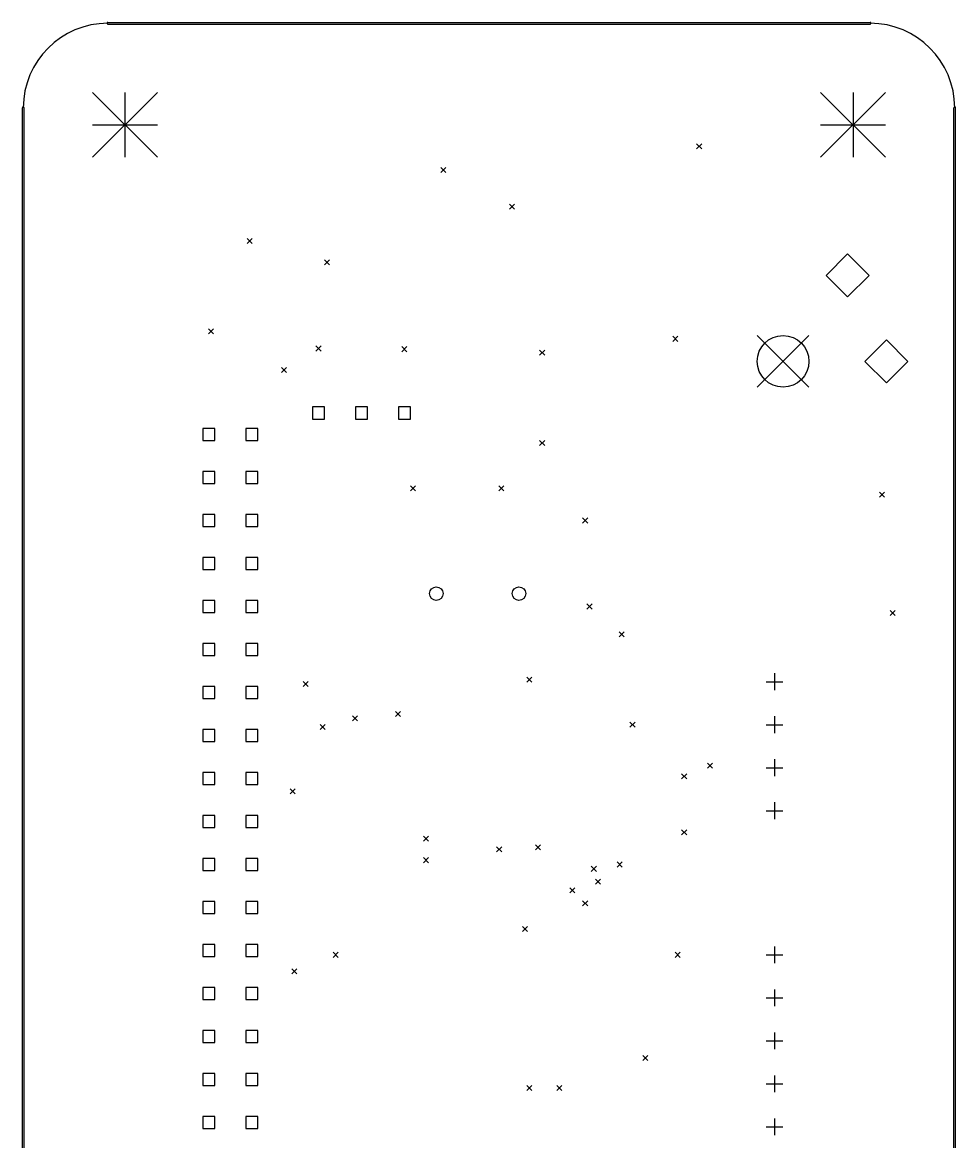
# Model space of a CAD drawing. Extents: x 6 to 78, y -141 to -10.
# Drawn here: x 9.9 to 65, y -76.1 to -9.9 of the extents above; entities that cross this region are included whole.
import ezdxf

# ---------------------------------------------------------------- set-up
doc = ezdxf.new("R2010")
doc.units = 0
doc.header["$MEASUREMENT"] = 0
doc.layers.add('BLACK', color=7, linetype='CONTINUOUS')

msp = doc.modelspace()

# ---------------------------------------------------------------- linework, layer by layer
at = {"layer": 'Black'}
for p, q in [((15, -9.95), (60, -9.95)), ((15, -10.05), (60, -10.05)), ((14.0823, -14.0823), (17.9177, -17.9177)), ((17.9177, -14.0823), (14.0823, -17.9177)), ((16, -14.0823), (16, -17.9177)), ((57.0823, -14.0823), (60.9177, -17.9177)), ((60.9177, -14.0823), (57.0823, -17.9177)), ((59, -14.0823), (59, -17.9177)), ((9.95, -100), (9.95, -15)), ((10.05, -100), (10.05, -15)), ((64.95, -100), (64.95, -15)), ((65.05, -100), (65.05, -15)), ((14.0823, -16), (17.9177, -16)), ((57.0823, -16), (60.9177, -16)), ((49.761, -17.122), (50.061, -17.422)), ((50.061, -17.122), (49.761, -17.422)), ((34.648, -18.519), (34.948, -18.819)), ((34.948, -18.519), (34.648, -18.819)), ((38.712, -20.678), (39.012, -20.978)), ((39.012, -20.678), (38.712, -20.978)), ((23.218, -22.71), (23.518, -23.01)), ((23.518, -22.71), (23.218, -23.01)), ((58.674, -23.622), (57.404, -24.892)), ((59.944, -24.892), (58.674, -23.622)), ((27.79, -23.98), (28.09, -24.28)), ((28.09, -23.98), (27.79, -24.28)), ((57.404, -24.892), (58.674, -26.162)), ((58.674, -26.162), (59.944, -24.892)), ((20.932, -28.044), (21.232, -28.344)), ((21.232, -28.044), (20.932, -28.344)), ((27.282, -29.06), (27.582, -29.36)), ((27.582, -29.06), (27.282, -29.36)), ((48.359, -28.489), (48.659, -28.789)), ((48.659, -28.489), (48.359, -28.789)), ((53.34, -28.448), (56.388, -31.496)), ((56.388, -28.448), (53.34, -31.496)), ((60.96, -28.702), (59.69, -29.972)), ((62.23, -29.972), (60.96, -28.702)), ((32.35, -29.1), (32.65, -29.4)), ((32.65, -29.1), (32.35, -29.4)), ((40.49, -29.314), (40.79, -29.614)), ((40.79, -29.314), (40.49, -29.614)), ((25.25, -30.33), (25.55, -30.63)), ((25.55, -30.33), (25.25, -30.63)), ((59.69, -29.972), (60.96, -31.242)), ((60.96, -31.242), (62.23, -29.972)), ((27.7912, -32.6608), (27.0728, -32.6608)), ((27.0728, -32.6608), (27.0728, -33.3792)), ((27.7912, -33.3792), (27.7912, -32.6608)), ((30.3312, -32.6608), (29.6128, -32.6608)), ((29.6128, -32.6608), (29.6128, -33.3792)), ((30.3312, -33.3792), (30.3312, -32.6608)), ((32.8712, -32.6608), (32.1528, -32.6608)), ((32.1528, -32.6608), (32.1528, -33.3792)), ((32.8712, -33.3792), (32.8712, -32.6608)), ((27.0728, -33.3792), (27.7912, -33.3792)), ((29.6128, -33.3792), (30.3312, -33.3792)), ((32.1528, -33.3792), (32.8712, -33.3792)), ((21.3142, -33.9308), (20.5958, -33.9308)), ((20.5958, -33.9308), (20.5958, -34.6492)), ((21.3142, -34.6492), (21.3142, -33.9308)), ((23.8542, -33.9308), (23.1358, -33.9308)), ((23.1358, -33.9308), (23.1358, -34.6492)), ((23.8542, -34.6492), (23.8542, -33.9308)), ((20.5958, -34.6492), (21.3142, -34.6492)), ((23.1358, -34.6492), (23.8542, -34.6492)), ((40.49, -34.648), (40.79, -34.948)), ((40.79, -34.648), (40.49, -34.948)), ((21.3142, -36.4708), (20.5958, -36.4708)), ((20.5958, -36.4708), (20.5958, -37.1892)), ((21.3142, -37.1892), (21.3142, -36.4708)), ((23.8542, -36.4708), (23.1358, -36.4708)), ((23.1358, -36.4708), (23.1358, -37.1892)), ((23.8542, -37.1892), (23.8542, -36.4708)), ((20.5958, -37.1892), (21.3142, -37.1892)), ((23.1358, -37.1892), (23.8542, -37.1892)), ((32.87, -37.315), (33.17, -37.615)), ((33.17, -37.315), (32.87, -37.615)), ((38.077, -37.315), (38.377, -37.615)), ((38.377, -37.315), (38.077, -37.615)), ((60.556, -37.696), (60.856, -37.996)), ((60.856, -37.696), (60.556, -37.996)), ((21.3142, -39.0108), (20.5958, -39.0108)), ((20.5958, -39.0108), (20.5958, -39.7292)), ((21.3142, -39.7292), (21.3142, -39.0108)), ((23.8542, -39.0108), (23.1358, -39.0108)), ((23.1358, -39.0108), (23.1358, -39.7292)), ((23.8542, -39.7292), (23.8542, -39.0108)), ((43.03, -39.22), (43.33, -39.52)), ((43.33, -39.22), (43.03, -39.52)), ((20.5958, -39.7292), (21.3142, -39.7292)), ((23.1358, -39.7292), (23.8542, -39.7292)), ((21.3142, -41.5508), (20.5958, -41.5508)), ((20.5958, -41.5508), (20.5958, -42.2692)), ((21.3142, -42.2692), (21.3142, -41.5508)), ((23.8542, -41.5508), (23.1358, -41.5508)), ((23.1358, -41.5508), (23.1358, -42.2692)), ((23.8542, -42.2692), (23.8542, -41.5508)), ((20.5958, -42.2692), (21.3142, -42.2692)), ((23.1358, -42.2692), (23.8542, -42.2692)), ((21.3142, -44.0908), (20.5958, -44.0908)), ((20.5958, -44.0908), (20.5958, -44.8092)), ((21.3142, -44.8092), (21.3142, -44.0908)), ((23.8542, -44.0908), (23.1358, -44.0908)), ((23.1358, -44.0908), (23.1358, -44.8092)), ((23.8542, -44.8092), (23.8542, -44.0908)), ((20.5958, -44.8092), (21.3142, -44.8092)), ((23.1358, -44.8092), (23.8542, -44.8092)), ((43.284, -44.3), (43.584, -44.6)), ((43.584, -44.3), (43.284, -44.6)), ((61.191, -44.681), (61.491, -44.981)), ((61.491, -44.681), (61.191, -44.981)), ((45.189, -45.951), (45.489, -46.251)), ((45.489, -45.951), (45.189, -46.251)), ((21.3142, -46.6308), (20.5958, -46.6308)), ((20.5958, -46.6308), (20.5958, -47.3492)), ((21.3142, -47.3492), (21.3142, -46.6308)), ((23.8542, -46.6308), (23.1358, -46.6308)), ((23.1358, -46.6308), (23.1358, -47.3492)), ((23.8542, -47.3492), (23.8542, -46.6308)), ((20.5958, -47.3492), (21.3142, -47.3492)), ((23.1358, -47.3492), (23.8542, -47.3492)), ((26.52, -48.872), (26.82, -49.172)), ((26.82, -48.872), (26.52, -49.172)), ((39.728, -48.618), (40.028, -48.918)), ((40.028, -48.618), (39.728, -48.918)), ((53.856, -48.895), (54.856, -48.895)), ((54.356, -48.395), (54.356, -49.395)), ((21.3142, -49.1708), (20.5958, -49.1708)), ((20.5958, -49.1708), (20.5958, -49.8892)), ((21.3142, -49.8892), (21.3142, -49.1708)), ((23.8542, -49.1708), (23.1358, -49.1708)), ((23.1358, -49.1708), (23.1358, -49.8892)), ((23.8542, -49.8892), (23.8542, -49.1708)), ((20.5958, -49.8892), (21.3142, -49.8892)), ((23.1358, -49.8892), (23.8542, -49.8892)), ((31.981, -50.65), (32.281, -50.95)), ((32.281, -50.65), (31.981, -50.95)), ((27.536, -51.412), (27.836, -51.712)), ((27.836, -51.412), (27.536, -51.712)), ((29.441, -50.904), (29.741, -51.204)), ((29.741, -50.904), (29.441, -51.204)), ((45.824, -51.285), (46.124, -51.585)), ((46.124, -51.285), (45.824, -51.585)), ((53.856, -51.435), (54.856, -51.435)), ((54.356, -50.935), (54.356, -51.935)), ((21.3142, -51.7108), (20.5958, -51.7108)), ((20.5958, -51.7108), (20.5958, -52.4292)), ((21.3142, -52.4292), (21.3142, -51.7108)), ((23.8542, -51.7108), (23.1358, -51.7108)), ((23.1358, -51.7108), (23.1358, -52.4292)), ((23.8542, -52.4292), (23.8542, -51.7108)), ((20.5958, -52.4292), (21.3142, -52.4292)), ((23.1358, -52.4292), (23.8542, -52.4292)), ((54.356, -53.475), (54.356, -54.475)), ((50.396, -53.698), (50.696, -53.998)), ((50.696, -53.698), (50.396, -53.998)), ((53.856, -53.975), (54.856, -53.975)), ((21.3142, -54.2508), (20.5958, -54.2508)), ((20.5958, -54.2508), (20.5958, -54.9692)), ((21.3142, -54.9692), (21.3142, -54.2508)), ((23.8542, -54.2508), (23.1358, -54.2508)), ((23.1358, -54.2508), (23.1358, -54.9692)), ((23.8542, -54.9692), (23.8542, -54.2508)), ((48.872, -54.333), (49.172, -54.633)), ((49.172, -54.333), (48.872, -54.633)), ((20.5958, -54.9692), (21.3142, -54.9692)), ((23.1358, -54.9692), (23.8542, -54.9692)), ((25.758, -55.222), (26.058, -55.522)), ((26.058, -55.222), (25.758, -55.522)), ((54.356, -56.015), (54.356, -57.015)), ((21.3142, -56.7908), (20.5958, -56.7908)), ((20.5958, -56.7908), (20.5958, -57.5092)), ((21.3142, -57.5092), (21.3142, -56.7908)), ((23.8542, -56.7908), (23.1358, -56.7908)), ((23.1358, -56.7908), (23.1358, -57.5092)), ((23.8542, -57.5092), (23.8542, -56.7908)), ((53.856, -56.515), (54.856, -56.515)), ((20.5958, -57.5092), (21.3142, -57.5092)), ((23.1358, -57.5092), (23.8542, -57.5092)), ((33.632, -58.016), (33.932, -58.316)), ((33.932, -58.016), (33.632, -58.316)), ((48.872, -57.635), (49.172, -57.935)), ((49.172, -57.635), (48.872, -57.935)), ((37.95, -58.651), (38.25, -58.951)), ((38.25, -58.651), (37.95, -58.951)), ((40.236, -58.524), (40.536, -58.824)), ((40.536, -58.524), (40.236, -58.824)), ((21.3142, -59.3308), (20.5958, -59.3308)), ((20.5958, -59.3308), (20.5958, -60.0492)), ((21.3142, -60.0492), (21.3142, -59.3308)), ((23.8542, -59.3308), (23.1358, -59.3308)), ((23.1358, -59.3308), (23.1358, -60.0492)), ((23.8542, -60.0492), (23.8542, -59.3308)), ((33.632, -59.286), (33.932, -59.586)), ((33.932, -59.286), (33.632, -59.586)), ((20.5958, -60.0492), (21.3142, -60.0492)), ((23.1358, -60.0492), (23.8542, -60.0492)), ((43.538, -59.794), (43.838, -60.094)), ((43.838, -59.794), (43.538, -60.094)), ((45.062, -59.54), (45.362, -59.84)), ((45.362, -59.54), (45.062, -59.84)), ((43.792, -60.556), (44.092, -60.856)), ((44.092, -60.556), (43.792, -60.856)), ((42.268, -61.064), (42.568, -61.364)), ((42.568, -61.064), (42.268, -61.364)), ((21.3142, -61.8708), (20.5958, -61.8708)), ((20.5958, -61.8708), (20.5958, -62.5892)), ((21.3142, -62.5892), (21.3142, -61.8708)), ((23.8542, -61.8708), (23.1358, -61.8708)), ((23.1358, -61.8708), (23.1358, -62.5892)), ((23.8542, -62.5892), (23.8542, -61.8708)), ((43.03, -61.826), (43.33, -62.126)), ((43.33, -61.826), (43.03, -62.126)), ((20.5958, -62.5892), (21.3142, -62.5892)), ((23.1358, -62.5892), (23.8542, -62.5892)), ((39.474, -63.35), (39.774, -63.65)), ((39.774, -63.35), (39.474, -63.65)), ((21.3142, -64.4108), (20.5958, -64.4108)), ((20.5958, -64.4108), (20.5958, -65.1292)), ((21.3142, -65.1292), (21.3142, -64.4108)), ((23.8542, -64.4108), (23.1358, -64.4108)), ((23.1358, -64.4108), (23.1358, -65.1292)), ((23.8542, -65.1292), (23.8542, -64.4108)), ((54.356, -64.524), (54.356, -65.524)), ((20.5958, -65.1292), (21.3142, -65.1292)), ((23.1358, -65.1292), (23.8542, -65.1292)), ((28.298, -64.874), (28.598, -65.174)), ((28.598, -64.874), (28.298, -65.174)), ((48.491, -64.874), (48.791, -65.174)), ((48.791, -64.874), (48.491, -65.174)), ((53.856, -65.024), (54.856, -65.024)), ((25.85, -65.85), (26.15, -66.15)), ((26.15, -65.85), (25.85, -66.15)), ((21.3142, -66.9508), (20.5958, -66.9508)), ((20.5958, -66.9508), (20.5958, -67.6692)), ((21.3142, -67.6692), (21.3142, -66.9508)), ((23.8542, -66.9508), (23.1358, -66.9508)), ((23.1358, -66.9508), (23.1358, -67.6692)), ((23.8542, -67.6692), (23.8542, -66.9508)), ((54.356, -67.064), (54.356, -68.064)), ((20.5958, -67.6692), (21.3142, -67.6692)), ((23.1358, -67.6692), (23.8542, -67.6692)), ((53.856, -67.564), (54.856, -67.564)), ((21.3142, -69.4908), (20.5958, -69.4908)), ((20.5958, -69.4908), (20.5958, -70.2092)), ((21.3142, -70.2092), (21.3142, -69.4908)), ((23.8542, -69.4908), (23.1358, -69.4908)), ((23.1358, -69.4908), (23.1358, -70.2092)), ((23.8542, -70.2092), (23.8542, -69.4908)), ((54.356, -69.604), (54.356, -70.604)), ((20.5958, -70.2092), (21.3142, -70.2092)), ((23.1358, -70.2092), (23.8542, -70.2092)), ((53.856, -70.104), (54.856, -70.104)), ((46.586, -70.97), (46.886, -71.27)), ((46.886, -70.97), (46.586, -71.27)), ((21.3142, -72.0308), (20.5958, -72.0308)), ((20.5958, -72.0308), (20.5958, -72.7492)), ((21.3142, -72.7492), (21.3142, -72.0308)), ((23.8542, -72.0308), (23.1358, -72.0308)), ((23.1358, -72.0308), (23.1358, -72.7492)), ((23.8542, -72.7492), (23.8542, -72.0308)), ((53.856, -72.644), (54.856, -72.644)), ((54.356, -72.144), (54.356, -73.144)), ((20.5958, -72.7492), (21.3142, -72.7492)), ((23.1358, -72.7492), (23.8542, -72.7492)), ((39.728, -72.748), (40.028, -73.048)), ((40.028, -72.748), (39.728, -73.048)), ((41.506, -72.748), (41.806, -73.048)), ((41.806, -72.748), (41.506, -73.048)), ((21.3142, -74.5708), (20.5958, -74.5708)), ((20.5958, -74.5708), (20.5958, -75.2892)), ((21.3142, -75.2892), (21.3142, -74.5708)), ((23.8542, -74.5708), (23.1358, -74.5708)), ((23.1358, -74.5708), (23.1358, -75.2892)), ((23.8542, -75.2892), (23.8542, -74.5708)), ((54.356, -74.684), (54.356, -75.684)), ((20.5958, -75.2892), (21.3142, -75.2892)), ((23.1358, -75.2892), (23.8542, -75.2892)), ((53.856, -75.184), (54.856, -75.184))]:
    msp.add_line(p, q, dxfattribs=at)
for centre, radius in [((54.864, -29.972), 1.524), ((34.3891, -43.688), 0.4001), ((39.2709, -43.688), 0.4001)]:
    msp.add_circle(centre, radius, dxfattribs=at)
for centre, radius, start, end in [((15, -15), 5, 90, 180), ((15, -10), 0.05, 90, 270), ((60, -10), 0.05, 270, 450), ((60, -15), 5, 0, 90), ((10, -15), 0.05, 360, 540), ((65, -15), 0.05, 360, 540)]:
    msp.add_arc(centre, radius, start, end, dxfattribs=at)

doc.saveas('drawing.dxf')
